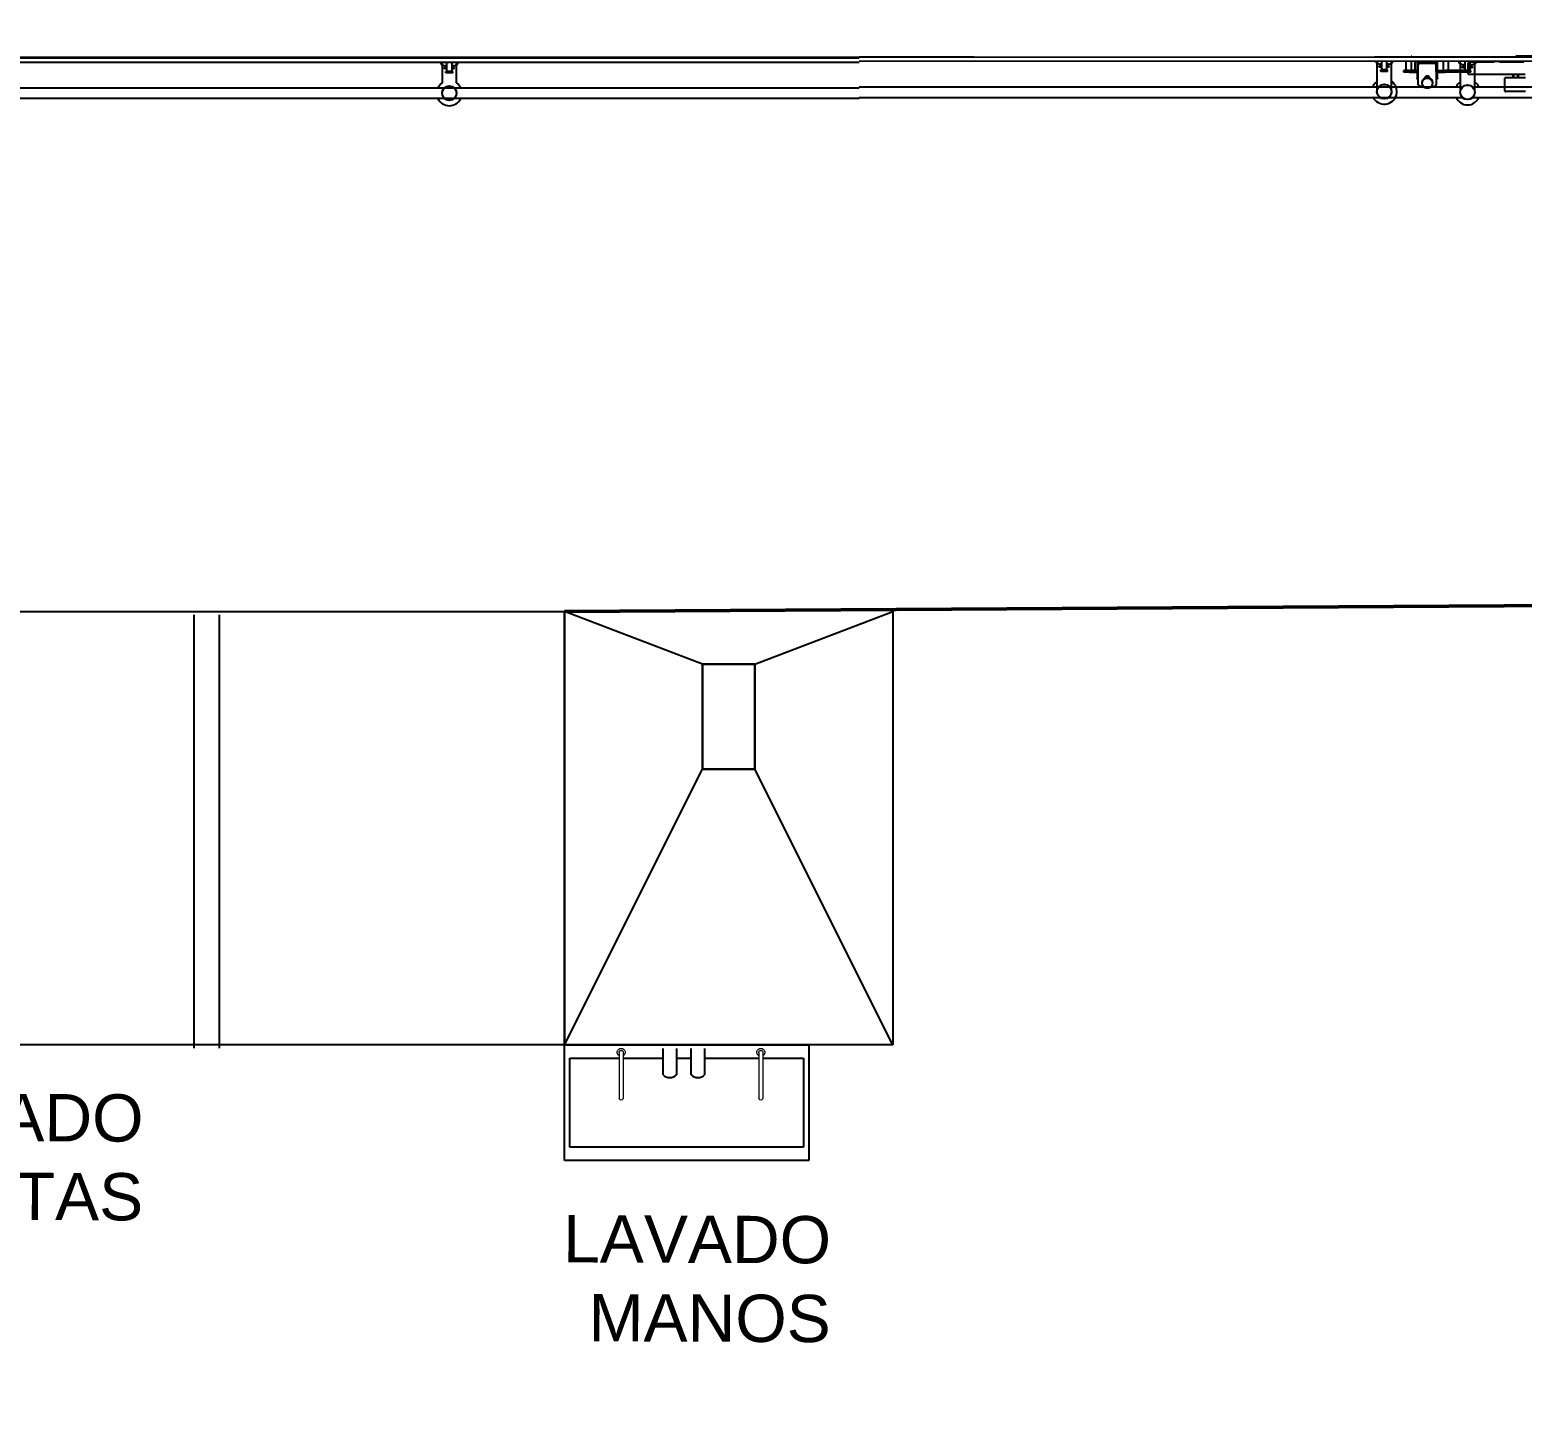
# Model space of a CAD drawing. Header units: inches. Extents: x -955375 to 106222, y -96450 to 64845.
# Drawn here: x 27907 to 33719, y 36513 to 41893 of the extents above; entities that cross this region are included whole.
import ezdxf

# ---------------------------------------------------------------- set-up
doc = ezdxf.new("R2010")
doc.units = ezdxf.units.IN
doc.header["$MEASUREMENT"] = 0
doc.linetypes.add('CONTINUA', pattern=[0])
for name, color, linetype in [('023_MUROS_2', 7, 'Continuous'), ('A_TEXTOLOCAL', 3, 'Continuous'), ('DIBUJO', 2, 'Continuous'), ('Layer9', 7, 'Continuous'), ('maquinas', 7, 'Continuous')]:
    doc.layers.add(name, color=color, linetype=linetype)
doc.layers.add('ACHUTECH', color=24, linetype='Continuous', lineweight=18)
doc.styles.get("Standard").update_dxf_attribs({"font": 'isocp2.shx'})
doc.styles.add('TEXTO-100', font='romans.shx', dxfattribs={"height": 0.15})
doc.dimstyles.new('SUPERPEQUEÑA', dxfattribs={"dimtxt": 0.1, "dimasz": 0.05, "dimexe": 0.1, "dimexo": 0.15, "dimgap": 0.05, "dimtad": 1, "dimzin": 0, "dimdsep": 46, "dimtxsty": 'Standard', "dimblk1": 'CRUZZ', "dimblk2": 'CRUZZ', "dimsah": 1, "dimcen": 0.03, "dimse1": 1, "dimse2": 1, "dimclrd": 109, "dimclre": 4, "dimclrt": 173, "dimadec": 0, "dimazin": 0, "dimtfac": 1, "dimtix": 1, "dimtmove": 1, "dimatfit": 3, "dimldrblk": 'CRUZZ', "dimfxl": 1, "dimtolj": 1, "dimtzin": 0, "dimlwd": -1, "dimarcsym": 0})

# ---------------------------------------------------------------- blocks, each defined once
blk = doc.blocks.new('CRUZ')
at = {"layer": 'DIBUJO', "color": 7, "lineweight": -3}
blk.add_line((0, 0), (0, 0), dxfattribs=at)
blk.add_line((0, 0), (0, 0), dxfattribs=at)
at = {"layer": 'DIBUJO', "color": 7, "lineweight": -3, "const_width": 0.05}
blk.add_lwpolyline([(0, 0, 1), (0, 0, 1)], format="xyb", close=True, dxfattribs=at)
blk = doc.blocks.new('CRUZZ')
at = {"layer": 'DIBUJO', "color": 3, "xscale": 10, "yscale": 10, "zscale": 10}
blk.add_blockref('CRUZ', (0, 0), dxfattribs=at)
blk = doc.blocks.new('*D209')
at = {"layer": 'ACHUTECH', "color": 7, "ltscale": 500, "transparency": 16777216}
blk.add_line((95544.1, 59153), (95544.1, 15079.3), dxfattribs=at)
at = {"layer": 'Defpoints', "color": 0, "linetype": 'CONTINUA', "ltscale": 500, "transparency": 16777216}
for p in [(30945.9, 59153.1), (85094.5, 15079.3), (95544.1, 15079.3)]:
    blk.add_point(p, dxfattribs=at)
at = {"layer": 'ACHUTECH', "color": 7, "linetype": 'CONTINUA', "ltscale": 500, "transparency": 16777216, "xscale": 0.05, "yscale": 0.05, "zscale": 0.05}
for p, rotation in [((95544.1, 59153.1), 90), ((95544.1, 15079.3), 270)]:
    blk.add_blockref('CRUZZ', p, dxfattribs=dict(at, rotation=rotation))
at = {"layer": 'ACHUTECH', "color": 7, "linetype": 'CONTINUA', "lineweight": 13, "ltscale": 500, "transparency": 16777216, "insert": (95544, 37116.2), "char_height": 0.15, "attachment_point": 5, "rotation": 90}
blk.add_mtext('\\A1;44073.80', dxfattribs=at)
blk = doc.blocks.new('ja')
at = {"layer": 'Layer9', "color": 1}
blk.add_line((650.0928, -218.6105), (650.0053, -218.6105), dxfattribs=at)
at = {"layer": 'maquinas', "color": 1, "linetype": 'Continuous'}
for p, q in [((647.5853, -218.6162, 0.0009), (643.0757, -218.6162, -0.0002)), ((643.0757, -218.6174), (645.4453, -218.6174)), ((645.3928, -218.6174, 0.0011), (647.5853, -218.6174, 0.0003)), ((646.0422, -218.6174), (646.0422, -218.6162)), ((646.0472, -218.6174), (646.0472, -218.6162)), ((646.0572, -218.6174), (646.0572, -218.6162)), ((646.0922, -218.6174), (646.0922, -218.6162)), ((646.1016, -218.6174), (646.1016, -218.6162)), ((646.1022, -218.6174), (646.1022, -218.6162)), ((646.1072, -218.6174), (646.1072, -218.6162)), ((648.009, -218.6143), (647.5853, -218.6143)), ((649.488, -218.6118), (649.488, -218.6105)), ((649.493, -218.6118), (649.493, -218.6105)), ((649.503, -218.6118), (649.503, -218.6105)), ((649.538, -218.6118), (649.538, -218.6105)), ((649.5474, -218.6118), (649.5474, -218.6105)), ((649.548, -218.6118), (649.548, -218.6105)), ((649.553, -218.6118), (649.553, -218.6105)), ((649.6228, -218.6105), (649.6228, -218.6118)), ((649.6278, -218.6118), (649.6278, -218.6105)), ((649.6338, -218.6118), (649.6338, -218.6105)), ((649.6415, -218.6118), (649.6415, -218.6104)), ((649.6445, -218.6118), (649.6445, -218.6104)), ((649.7135, -218.6118), (649.7135, -218.6104)), ((649.7165, -218.6118), (649.7165, -218.6104)), ((649.7228, -218.6105), (649.7228, -218.6118)), ((649.7278, -218.6118), (649.7278, -218.6105)), ((649.7948, -218.6143), (649.7948, -218.613)), ((649.7998, -218.6143), (649.7998, -218.613)), ((649.8098, -218.6143), (649.8098, -218.613)), ((649.8448, -218.6143), (649.8448, -218.613)), ((649.8542, -218.6143), (649.8542, -218.613)), ((649.8548, -218.6143), (649.8548, -218.613)), ((649.8598, -218.6143), (649.8598, -218.613)), ((649.9053, -218.6118), (649.9053, -218.6105)), ((649.9348, -218.6105), (649.9348, -218.6118)), ((649.9411, -218.6105), (649.9411, -218.6118)), ((643.0757, -218.6324), (645.17, -218.6324)), ((645.17, -218.6324), (645.447, -218.6324)), ((645.3885, -218.6324, 0.0011), (647.1436, -218.6324)), ((646.0422, -218.6349), (646.0422, -218.6324)), ((646.0478, -218.6422), (646.0478, -218.7095)), ((646.0499, -218.6424), (646.0497, -218.6424)), ((646.0563, -218.6574), (646.0563, -218.6524)), ((646.0647, -218.6524), (646.0563, -218.6524)), ((646.0647, -218.6574), (646.0563, -218.6574)), ((646.0647, -218.6464), (646.0597, -218.6464)), ((646.0622, -218.6724), (646.0622, -218.6674)), ((646.0872, -218.6674), (646.0622, -218.6674)), ((646.0872, -218.6724), (646.0622, -218.6724)), ((646.0647, -218.6324), (646.0647, -218.6674)), ((646.0847, -218.6674), (646.0847, -218.6324)), ((646.0897, -218.6464), (646.0847, -218.6464)), ((646.0931, -218.6524), (646.0847, -218.6524)), ((646.0931, -218.6574), (646.0847, -218.6574)), ((646.0872, -218.6724), (646.0872, -218.6674)), ((646.0931, -218.6574), (646.0931, -218.6524)), ((646.0997, -218.6424), (646.0995, -218.6424)), ((646.1016, -218.7095), (646.1016, -218.6422)), ((646.1072, -218.6349), (646.1072, -218.6324)), ((650.1212, -218.6293), (647.5853, -218.6302)), ((649.488, -218.6293), (649.488, -218.6268)), ((649.4937, -218.6366), (649.4937, -218.7389)), ((649.4957, -218.6368), (649.4955, -218.6368)), ((649.5022, -218.6518), (649.5022, -218.6468)), ((649.5105, -218.6468), (649.5022, -218.6468)), ((649.5105, -218.6518), (649.5022, -218.6518)), ((649.5105, -218.6408), (649.5055, -218.6408)), ((649.508, -218.6668), (649.508, -218.6618)), ((649.533, -218.6618), (649.508, -218.6618)), ((649.533, -218.6668), (649.508, -218.6668)), ((649.5105, -218.6268), (649.5105, -218.6618)), ((649.5305, -218.6618), (649.5305, -218.6268)), ((649.5355, -218.6408), (649.5305, -218.6408)), ((649.5389, -218.6468), (649.5305, -218.6468)), ((649.5389, -218.6518), (649.5305, -218.6518)), ((649.533, -218.6668), (649.533, -218.6618)), ((649.5389, -218.6518), (649.5389, -218.6468)), ((649.5455, -218.6368), (649.5453, -218.6368)), ((649.5474, -218.7389), (649.5474, -218.6366)), ((649.553, -218.6293), (649.553, -218.6268)), ((649.5928, -218.6693), (649.5928, -218.6643)), ((649.6078, -218.6643), (649.5928, -218.6643)), ((649.6078, -218.6693), (649.5928, -218.6693)), ((649.6003, -218.6268), (649.6003, -218.6638)), ((649.6003, -218.6638), (649.6008, -218.6643)), ((649.6003, -218.6638), (649.6203, -218.6638)), ((649.6128, -218.6643), (649.6078, -218.6643)), ((649.6128, -218.6693), (649.6078, -218.6693)), ((649.6128, -218.6643), (649.6278, -218.6643)), ((649.6128, -218.6693), (649.6278, -218.6693)), ((649.6198, -218.6643), (649.6203, -218.6638)), ((649.6333, -218.6643), (649.6198, -218.6643)), ((649.6203, -218.6638), (649.6203, -218.6268)), ((649.6203, -218.6638), (649.6338, -218.6638)), ((649.6278, -218.6693), (649.6278, -218.6643)), ((649.6278, -218.6643), (649.6415, -218.6643)), ((649.6278, -218.6693), (649.6415, -218.6693)), ((649.6333, -218.6643), (649.6338, -218.6638)), ((649.6338, -218.6638), (649.6338, -218.6268)), ((649.6415, -218.633), (649.6415, -218.6268)), ((649.6415, -218.633), (649.6415, -218.6936)), ((649.6415, -218.633), (649.6416, -218.6334)), ((649.6416, -218.6334), (649.6419, -218.6339)), ((649.6419, -218.6339), (649.6423, -218.6342)), ((649.6423, -218.6342), (649.6428, -218.6346)), ((649.6428, -218.6346), (649.6435, -218.6349)), ((649.6435, -218.6349), (649.6443, -218.6351)), ((649.6443, -218.6351), (649.6452, -218.6352)), ((649.6445, -218.633), (649.6445, -218.6268)), ((649.6445, -218.633), (649.6446, -218.6331)), ((649.6446, -218.6331), (649.6446, -218.6333)), ((649.6446, -218.6333), (649.6448, -218.6334)), ((649.6448, -218.6334), (649.645, -218.6335)), ((649.645, -218.6335), (649.6452, -218.6336)), ((649.6452, -218.6336), (649.6455, -218.6337)), ((649.6452, -218.6352), (649.646, -218.6352)), ((649.6455, -218.6337), (649.6457, -218.6337)), ((649.6457, -218.6337), (649.646, -218.6337)), ((649.712, -218.6337), (649.646, -218.6337)), ((649.712, -218.6352), (649.646, -218.6352)), ((649.646, -218.6678), (649.646, -218.6423)), ((649.646, -218.7163), (649.646, -218.6678)), ((649.707, -218.6377), (649.651, -218.6377)), ((649.712, -218.6337), (649.7123, -218.6337)), ((649.712, -218.6352), (649.7129, -218.6352)), ((649.712, -218.6678), (649.712, -218.6423)), ((649.712, -218.6678), (649.712, -218.7163)), ((649.7123, -218.6337), (649.7126, -218.6337)), ((649.7126, -218.6337), (649.7129, -218.6336)), ((649.7129, -218.6336), (649.7131, -218.6335)), ((649.7129, -218.6352), (649.7138, -218.6351)), ((649.7131, -218.6335), (649.7133, -218.6334)), ((649.7133, -218.6334), (649.7134, -218.6333)), ((649.7134, -218.6333), (649.7135, -218.6331)), ((649.7135, -218.633), (649.7135, -218.6268)), ((649.7135, -218.6331), (649.7135, -218.633)), ((649.7138, -218.6351), (649.7145, -218.6349)), ((649.7145, -218.6349), (649.7152, -218.6346)), ((649.7152, -218.6346), (649.7158, -218.6342)), ((649.7158, -218.6342), (649.7162, -218.6339)), ((649.7162, -218.6339), (649.7164, -218.6334)), ((649.7164, -218.6334), (649.7165, -218.633)), ((649.7165, -218.633), (649.7165, -218.6268)), ((649.7165, -218.6936), (649.7165, -218.633)), ((649.7165, -218.6643), (649.7303, -218.6643)), ((649.7165, -218.6693), (649.7303, -218.6693)), ((649.7303, -218.6693), (649.7303, -218.6643)), ((649.7303, -218.6643), (649.7453, -218.6643)), ((649.7303, -218.6693), (649.7453, -218.6693)), ((649.7378, -218.6268), (649.7378, -218.6638)), ((649.7378, -218.6638), (649.7383, -218.6643)), ((649.7378, -218.6638), (649.7578, -218.6638)), ((649.8183, -218.6643), (649.7453, -218.6643)), ((649.8183, -218.6693), (649.7453, -218.6693)), ((649.7573, -218.6643), (649.7578, -218.6638)), ((649.7578, -218.6638), (649.7578, -218.6268)), ((649.7948, -218.6318), (649.7948, -218.6293)), ((649.8004, -218.6391), (649.8004, -218.7414)), ((649.8025, -218.6393), (649.8023, -218.6393)), ((649.8089, -218.6543), (649.8089, -218.6493)), ((649.8173, -218.6493), (649.8089, -218.6493)), ((649.8173, -218.6543), (649.8089, -218.6543)), ((649.8173, -218.6433), (649.8123, -218.6433)), ((649.8148, -218.6693), (649.8148, -218.6643)), ((649.8398, -218.6643), (649.8148, -218.6643)), ((649.8398, -218.6693), (649.8148, -218.6693)), ((649.8173, -218.6293), (649.8173, -218.6643)), ((649.8273, -218.6643), (649.8183, -218.6643)), ((649.8273, -218.6693), (649.8183, -218.6693)), ((649.8273, -218.6693), (649.8273, -218.6643)), ((649.8303, -218.6643), (649.8273, -218.6643)), ((649.8303, -218.6693), (649.8273, -218.6693)), ((649.8303, -218.6728), (649.8303, -218.6363)), ((649.8303, -218.6773), (649.8303, -218.6728)), ((649.8303, -218.6773), (650.0403, -218.6773)), ((649.8353, -218.6313), (649.9253, -218.6313)), ((649.8373, -218.6643), (649.8373, -218.6293)), ((649.8423, -218.6433), (649.8373, -218.6433)), ((649.8457, -218.6493), (649.8373, -218.6493)), ((649.8457, -218.6543), (649.8373, -218.6543)), ((649.8398, -218.6693), (649.8398, -218.6643)), ((649.8457, -218.6543), (649.8457, -218.6493)), ((649.8523, -218.6393), (649.8521, -218.6393)), ((649.8542, -218.7414), (649.8542, -218.6391)), ((649.8598, -218.6318), (649.8598, -218.6293)), ((649.8753, -218.6268), (649.8753, -218.6313)), ((649.8953, -218.6313), (649.8953, -218.6268)), ((649.9053, -218.6313), (649.9053, -218.6268)), ((649.9253, -218.6268), (649.9253, -218.6298)), ((649.9253, -218.6298), (649.9453, -218.6298)), ((649.9253, -218.6298), (649.9253, -218.6313)), ((649.9453, -218.6268), (649.9453, -218.6298)), ((649.9453, -218.6313), (649.9453, -218.6298)), ((649.9453, -218.6313), (650.0353, -218.6313)), ((649.9953, -218.6865), (649.9953, -218.6773)), ((649.9978, -218.6865), (649.9978, -218.6773)), ((650.0128, -218.6865), (650.0128, -218.6773)), ((650.0153, -218.6865), (650.0153, -218.6773)), ((643.0757, -218.7273), (644.7569, -218.7273)), ((644.7569, -218.7273), (645.4578, -218.7273)), ((645.3762, -218.7273), (646.0478, -218.7273)), ((645.3762, -218.7273), (646.0564, -218.7273)), ((645.3762, -218.7273), (647.1532, -218.7273)), ((647.1532, -218.7273), (647.5853, -218.7273)), ((647.5853, -218.7242), (647.9271, -218.7242)), ((647.9271, -218.7242), (649.8004, -218.7242)), ((649.6416, -218.694), (649.6415, -218.6936)), ((649.6419, -218.6945), (649.6416, -218.694)), ((649.6423, -218.6949), (649.6419, -218.6945)), ((649.6428, -218.6952), (649.6423, -218.6949)), ((649.6435, -218.6955), (649.6428, -218.6952)), ((649.6443, -218.6957), (649.6435, -218.6955)), ((649.6452, -218.6958), (649.6443, -218.6957)), ((649.646, -218.6959), (649.6452, -218.6958)), ((649.651, -218.7209), (649.663, -218.7209)), ((649.6591, -218.7063), (649.659, -218.708)), ((649.659, -218.708), (649.659, -218.7105)), ((649.6591, -218.7088), (649.659, -218.7111)), ((649.659, -218.7111), (649.6593, -218.7134)), ((649.6596, -218.704), (649.6591, -218.7063)), ((649.6596, -218.7065), (649.6591, -218.7088)), ((649.6593, -218.7134), (649.6599, -218.7157)), ((649.6604, -218.7018), (649.6596, -218.704)), ((649.6604, -218.7043), (649.6596, -218.7065)), ((649.6599, -218.7157), (649.6609, -218.7178)), ((649.6615, -218.6997), (649.6604, -218.7018)), ((649.6615, -218.7022), (649.6604, -218.7043)), ((649.6609, -218.7178), (649.6622, -218.7199)), ((649.6629, -218.6978), (649.6615, -218.6997)), ((649.6629, -218.7003), (649.6615, -218.7022)), ((649.6622, -218.7199), (649.6638, -218.7217)), ((649.6647, -218.696), (649.6629, -218.6978)), ((649.6647, -218.6985), (649.6629, -218.7003)), ((649.6638, -218.7217), (649.6656, -218.7234)), ((649.6666, -218.6945), (649.6647, -218.696)), ((649.6666, -218.697), (649.6647, -218.6985)), ((649.6656, -218.7234), (649.6677, -218.7248)), ((649.6688, -218.6931), (649.6666, -218.6945)), ((649.6688, -218.6956), (649.6666, -218.697)), ((649.6677, -218.7248), (649.67, -218.726)), ((649.6712, -218.6921), (649.6688, -218.6931)), ((649.6712, -218.6946), (649.6688, -218.6956)), ((649.6693, -218.691), (649.669, -218.6926)), ((649.669, -218.6926), (649.669, -218.693)), ((649.6699, -218.6895), (649.6693, -218.691)), ((649.6709, -218.688), (649.6699, -218.6895)), ((649.67, -218.726), (649.6725, -218.7269)), ((649.6721, -218.6868), (649.6709, -218.688)), ((649.6737, -218.6913), (649.6712, -218.6921)), ((649.6737, -218.6938), (649.6712, -218.6946)), ((649.6736, -218.6858), (649.6721, -218.6868)), ((649.6725, -218.7269), (649.675, -218.7275)), ((649.6753, -218.685), (649.6736, -218.6858)), ((649.6764, -218.6909), (649.6737, -218.6913)), ((649.6764, -218.6934), (649.6737, -218.6938)), ((649.675, -218.7275), (649.6777, -218.7278)), ((649.6771, -218.6845), (649.6753, -218.685)), ((649.679, -218.6907), (649.6764, -218.6909)), ((649.679, -218.6932), (649.6764, -218.6934)), ((649.679, -218.6844), (649.6771, -218.6845)), ((649.6777, -218.7278), (649.6804, -218.7278)), ((649.6809, -218.6845), (649.679, -218.6844)), ((649.6817, -218.6909), (649.679, -218.6907)), ((649.6817, -218.6934), (649.679, -218.6932)), ((649.6804, -218.7278), (649.683, -218.7275)), ((649.6827, -218.685), (649.6809, -218.6845)), ((649.6843, -218.6913), (649.6817, -218.6909)), ((649.6843, -218.6938), (649.6817, -218.6934)), ((649.6844, -218.6858), (649.6827, -218.685)), ((649.683, -218.7275), (649.6856, -218.7269)), ((649.6868, -218.6921), (649.6843, -218.6913)), ((649.6868, -218.6946), (649.6843, -218.6938)), ((649.6859, -218.6868), (649.6844, -218.6858)), ((649.6856, -218.7269), (649.688, -218.726)), ((649.6872, -218.688), (649.6859, -218.6868)), ((649.6892, -218.6931), (649.6868, -218.6921)), ((649.6892, -218.6956), (649.6868, -218.6946)), ((649.6881, -218.6895), (649.6872, -218.688)), ((649.688, -218.726), (649.6903, -218.7248)), ((649.6887, -218.691), (649.6881, -218.6895)), ((649.689, -218.6926), (649.6887, -218.691)), ((649.689, -218.693), (649.689, -218.6926)), ((649.6914, -218.6945), (649.6892, -218.6931)), ((649.6914, -218.697), (649.6892, -218.6956)), ((649.6903, -218.7248), (649.6924, -218.7234)), ((649.6934, -218.696), (649.6914, -218.6945)), ((649.6934, -218.6985), (649.6914, -218.697)), ((649.6924, -218.7234), (649.6943, -218.7217)), ((649.6951, -218.6978), (649.6934, -218.696)), ((649.6951, -218.7003), (649.6934, -218.6985)), ((649.6943, -218.7217), (649.6959, -218.7199)), ((649.6966, -218.6997), (649.6951, -218.6978)), ((649.6966, -218.7022), (649.6951, -218.7003)), ((649.6951, -218.7209), (649.707, -218.7209)), ((649.6959, -218.7199), (649.6972, -218.7178)), ((649.6977, -218.7018), (649.6966, -218.6997)), ((649.6977, -218.7043), (649.6966, -218.7022)), ((649.6972, -218.7178), (649.6981, -218.7157)), ((649.6985, -218.704), (649.6977, -218.7018)), ((649.6985, -218.7065), (649.6977, -218.7043)), ((649.6981, -218.7157), (649.6988, -218.7134)), ((649.6989, -218.7063), (649.6985, -218.704)), ((649.6989, -218.7088), (649.6985, -218.7065)), ((649.6988, -218.7134), (649.699, -218.7111)), ((649.699, -218.708), (649.6989, -218.7063)), ((649.699, -218.7111), (649.6989, -218.7088)), ((649.699, -218.7105), (649.699, -218.708)), ((649.7129, -218.6958), (649.712, -218.6959)), ((649.7138, -218.6957), (649.7129, -218.6958)), ((649.7145, -218.6955), (649.7138, -218.6957)), ((649.7152, -218.6952), (649.7145, -218.6955)), ((649.7158, -218.6949), (649.7152, -218.6952)), ((649.7162, -218.6945), (649.7158, -218.6949)), ((649.7164, -218.694), (649.7162, -218.6945)), ((649.7165, -218.6936), (649.7164, -218.694)), ((649.8542, -218.7242), (650.1357, -218.7242)), ((649.9653, -218.7385), (649.9653, -218.6925)), ((649.9683, -218.6895), (649.969, -218.6895)), ((649.969, -218.6895), (649.9852, -218.6895)), ((649.9852, -218.6895), (649.9915, -218.6895)), ((649.9915, -218.6895), (650.0191, -218.6895)), ((649.9971, -218.6894), (649.9968, -218.6895)), ((649.9968, -218.6895), (649.9968, -218.6895)), ((649.9973, -218.689), (649.9971, -218.6894)), ((649.9976, -218.6883), (649.9973, -218.689)), ((649.9977, -218.6875), (649.9976, -218.6883)), ((649.9978, -218.6865), (649.9977, -218.6875)), ((650.0128, -218.6865), (650.0128, -218.6875)), ((650.0128, -218.6875), (650.013, -218.6883)), ((650.013, -218.6883), (650.0132, -218.689)), ((650.0132, -218.689), (650.0135, -218.6894)), ((650.0135, -218.6894), (650.0137, -218.6895)), ((650.0137, -218.6895), (650.0137, -218.6895)), ((650.0191, -218.6895), (650.0253, -218.6895)), ((650.0253, -218.6895), (650.0415, -218.6895)), ((644.7584, -218.767), (643.0757, -218.767)), ((645.4624, -218.767), (644.7584, -218.767)), ((647.1573, -218.767), (645.3762, -218.767)), ((646.0564, -218.767), (645.3762, -218.767)), ((646.0572, -218.767), (645.3762, -218.767)), ((647.5853, -218.767), (647.1573, -218.767)), ((647.9311, -218.7639), (647.5853, -218.7639)), ((649.809, -218.7639), (647.9311, -218.7639)), ((650.1418, -218.7639), (649.8456, -218.7639)), ((649.969, -218.7415), (649.9683, -218.7415)), ((649.9852, -218.7415), (649.969, -218.7415)), ((649.9915, -218.7415), (649.9852, -218.7415)), ((650.0191, -218.7415), (649.9915, -218.7415)), ((650.0253, -218.7415), (650.0191, -218.7415)), ((650.0415, -218.7415), (650.0253, -218.7415))]:
    blk.add_line(p, q, dxfattribs=at)
at = {"layer": 'maquinas', "color": 1}
for p, q in [((647.5853, -218.6143, 0.0011), (650.2716, -218.6137, 0.0011)), ((649.4955, -218.6135, 0.0011), (650.1716, -218.6133, 0.0011)), ((647.1436, -218.6324), (647.5853, -218.6327))]:
    blk.add_line(p, q, dxfattribs=at)
at = {"layer": 'maquinas', "color": 1, "linetype": 'Continuous'}
for centre, radius in [((646.0747, -218.7471), 0.027), ((646.0747, -218.7471), 0.0265), ((649.5205, -218.7415), 0.027), ((649.5205, -218.7415), 0.0265), ((649.8273, -218.744), 0.027), ((649.8273, -218.744), 0.0265)]:
    blk.add_circle(centre, radius, dxfattribs=at)
for centre, radius, start, end in [((649.6103, -218.6118), 0.01, 172.6213, 180), ((649.6103, -218.6118), 0.01, 0, 7.3787), ((649.7478, -218.6118), 0.01, 172.6213, 180), ((649.7478, -218.6118), 0.01, 0, 7.3787), ((649.8853, -218.6118), 0.01, 172.6213, 180), ((649.8853, -218.6118), 0.01, 0, 7.3787), ((646.0497, -218.6349), 0.0075, 180, 270), ((646.0597, -218.6324), 0.014, 180, 270), ((646.0897, -218.6324), 0.014, 270, 0), ((646.0997, -218.6349), 0.0075, 270, 0), ((649.4955, -218.6293), 0.0075, 180, 270), ((649.5055, -218.6268), 0.014, 180, 270), ((649.5355, -218.6268), 0.014, 270, 0), ((649.5455, -218.6293), 0.0075, 270, 0), ((649.6508, -218.6425), 0.00477, 87.1765, 178.0263), ((649.7072, -218.6425), 0.00484, 2.8632, 91.9313), ((649.8023, -218.6318), 0.0075, 180, 270), ((649.8123, -218.6293), 0.014, 180, 270), ((649.8353, -218.6363), 0.005, 90, 180), ((649.8423, -218.6293), 0.014, 270, 0), ((649.8523, -218.6318), 0.0075, 270, 0), ((646.0747, -218.7471), 0.0463, 125.4838, 154.5781), ((646.0747, -218.7471), 0.0463, 25.4219, 54.5162), ((649.5205, -218.7415), 0.0463, 125.4838, 154.5781), ((649.5205, -218.7415), 0.0463, 205.4219, 54.5162), ((649.6509, -218.7161), 0.00484, 182.8643, 271.9331), ((649.7073, -218.7161), 0.00477, 267.179, 358.0263), ((649.8273, -218.744), 0.0463, 125.4838, 154.5781), ((649.8273, -218.744), 0.0463, 25.4219, 54.5162), ((649.9683, -218.6925), 0.003, 90, 180), ((649.9923, -218.6865), 0.003, 270.0309, 359.9645), ((650.0183, -218.6865), 0.003, 180.0367, 269.9587), ((646.0747, -218.7471), 0.0463, 205.4219, 334.5781), ((649.8273, -218.744), 0.0463, 205.4219, 334.5781), ((649.9683, -218.7385), 0.003, 180, 270)]:
    blk.add_arc(centre, radius, start, end, dxfattribs=at)
blk = doc.blocks.new('A$C4A991A87')
at = {"layer": 'ACHUTECH', "color": 7, "lineweight": 13, "ltscale": 500}
for p, q in [((0.0076, 0.1813), (0.0076, 0.0076)), ((0.0229, 0.1813), (0.0229, 0.0076))]:
    blk.add_line(p, q, dxfattribs=at)
at = {"layer": 'ACHUTECH', "color": 7, "lineweight": 13, "ltscale": 500, "extrusion": (0, 0, -1)}
for centre, major_axis, start_param, end_param in [((0.0153, 0.1813), (0.0108, 0.0108), 2.879793, 8.115781), ((0.0153, 0.1813), (0.00542, 0.00542), -2.356194, 0.785398), ((0.0153, 0.0076), (0.00542, 0.00542), 0.785398, 3.926991)]:
    blk.add_ellipse(centre, major_axis=major_axis, ratio=1, start_param=start_param, end_param=end_param, dxfattribs=at)

msp = doc.modelspace()

# ---------------------------------------------------------------- linework, layer by layer
at = {"ltscale": 500}
for p, q in [((27207.403, 39627.182), (29989.504, 39627.182)), ((27207.403, 39627.182), (29989.504, 39627.182)), ((28546.684, 39614.376), (28546.684, 37926.759)), ((28645.143, 39614.376), (28645.143, 37926.759)), ((29989.504, 39627.182), (29989.504, 37939.565)), ((29989.504, 37939.565), (27207.403, 37939.565))]:
    msp.add_line(p, q, dxfattribs=at)
at = {"color": 7}
for p, q in [((29989.504, 37939.565), (29989.504, 39627.237)), ((30526.49, 39422.67), (29989.504, 39627.237)), ((30731.056, 39422.67), (31268.043, 39627.237)), ((31268.043, 39627.237), (31268.043, 37939.565)), ((29989.504, 37939.565), (30526.49, 39013.538)), ((31268.043, 37939.565), (30731.056, 39013.538)), ((31268.043, 37939.565), (29989.504, 37939.565)), ((29989.504, 37489.519), (29989.504, 37939.565)), ((29989.504, 37939.565), (30940.737, 37939.565)), ((30374.172, 37823.044), (30374.172, 37925.328)), ((30425.313, 37925.328), (30425.313, 37823.044)), ((30483.452, 37823.044), (30483.452, 37925.328)), ((30534.594, 37925.328), (30534.594, 37823.044)), ((30940.737, 37939.565), (30940.737, 37489.519)), ((30009.96, 37540.661), (30009.96, 37888.423)), ((30009.96, 37888.423), (30202.472, 37888.423)), ((30218.15, 37888.423), (30374.172, 37888.423)), ((30425.313, 37888.423), (30483.452, 37888.423)), ((30534.594, 37888.423), (30746.44, 37888.423)), ((30762.118, 37888.423), (30920.28, 37888.423)), ((30920.28, 37888.423), (30920.28, 37540.661)), ((30940.737, 37489.519), (29989.504, 37489.519)), ((30920.28, 37540.661), (30009.96, 37540.661))]:
    msp.add_line(p, q, dxfattribs=at)
for centre in [(30399.742, 37846.757), (30509.023, 37846.757)]:
    msp.add_arc(centre, 34.874, 222.8409991, 317.1590009, dxfattribs=at)
at = {"layer": '023_MUROS_2', "color": 7, "lineweight": 50}
msp.add_line((35269.999, 39659.972), (29989.504, 39627.237), dxfattribs=at)
at = {"layer": 'A_TEXTOLOCAL', "color": 7, "lineweight": 30}
for p, q in [((30526.49, 39422.67), (30731.056, 39422.67)), ((30526.49, 39013.538), (30526.49, 39422.67)), ((30731.056, 39422.67), (30731.056, 39013.538)), ((30731.056, 39013.538), (30526.49, 39013.538))]:
    msp.add_line(p, q, dxfattribs=at)

# ---------------------------------------------------------------- block references
at = {"layer": 'ACHUTECH', "color": 4, "linetype": 'CONTINUA', "lineweight": 13, "xscale": 1056.663139986875, "yscale": 1056.663139986875, "zscale": 1056.663139986875}
msp.add_blockref('ja', (-653142.237, 272788.41, -0.179), dxfattribs=at)
at = {"layer": 'ACHUTECH', "color": 7, "linetype": 'CONTINUA', "lineweight": 13, "ltscale": 500, "xscale": 1022.831221183081, "yscale": 1022.831221183081, "zscale": 1022.831221183081}
for p in [(30194.68, 37724.77), (30738.647, 37724.77)]:
    msp.add_blockref('A$C4A991A87', p, dxfattribs=at)

# ---------------------------------------------------------------- texts
at = {"layer": 'A_TEXTOLOCAL', "color": 7, "char_height": 184.10962, "width": 4924.44823, "attachment_point": 3, "rotation": 359.7791332, "style": 'TEXTO-100'}
for s, insert in [('{\\fArial|b0|i0|c0|p34;LAVADO \\P BOTAS}', (28350.44, 37746.758)), ('{\\fArial|b0|i0|c0|p34;LAVADO \\PMANOS}', (31028.001, 37272.525, -0.082))]:
    msp.add_mtext(s, dxfattribs=dict(at, insert=insert))

# ---------------------------------------------------------------- dimensions: what is measured, and where the dimension line sits
at = {"layer": 'ACHUTECH', "color": 7, "linetype": 'CONTINUA', "lineweight": 13, "ltscale": 500}
dim = msp.add_linear_dim(base=(95544.065, 15079.287), p1=(30945.851, 59153.085), p2=(85094.536, 15079.287), angle=90, dimstyle='SUPERPEQUEÑA', override={"dimtxt": 0.15, "dimgap": 0.02, "dimclrd": 7, "dimclrt": 7, "dimfxl": 0.2}, dxfattribs=at)
dim.commit()
dim.dimension.update_dxf_attribs({"geometry": '*D209', "text_midpoint": (95543.97, 37116.186)})

doc.saveas('drawing.dxf')
